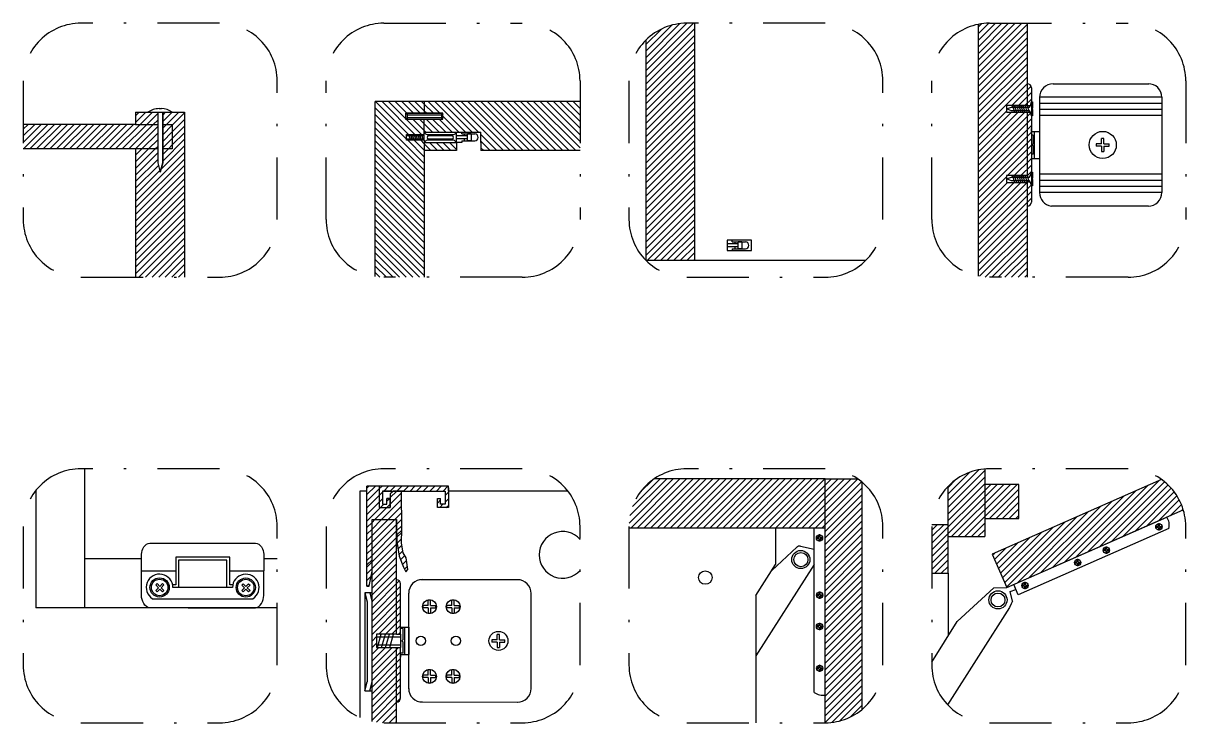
# Model space of a CAD drawing. Header units: millimetres. Extents: x 1214 to 2562, y 2411 to 2815.
# Drawn here: x 1735.87 to 1783.41, y 2785.91 to 2814.51 of the extents above; entities that cross this region are included whole.
import ezdxf

# ---------------------------------------------------------------- set-up
doc = ezdxf.new("R2010")
doc.units = ezdxf.units.MM
doc.linetypes.add('HIDDEN', pattern=[0.375, 0.25, -0.125])
doc.linetypes.add('TRATTOPUNTO', pattern=[25.4, 12.7, -6.35, 0, -6.35])
for name, color, linetype in [('A-FURN', 1, 'Continuous'), ('A-SECT-FURN', 2, 'Continuous'), ('ARREDI', 1, 'Continuous'), ('ARREDI SEZIONATI', 2, 'Continuous'), ('QUOTE', 3, 'Continuous'), ('TRATTEGGIO', 5, 'HIDDEN'), ('VITI E CERNIERE', 8, 'Continuous')]:
    doc.layers.add(name, color=color, linetype=linetype)
pattern_1 = [(45, (1091.49274, 1276.31324), (-0.134703842, 0.134703842), [])]

msp = doc.modelspace()

# ---------------------------------------------------------------- hatches: boundary and pattern name
at = {"layer": 'A-FURN'}
h = msp.add_hatch(dxfattribs=at)
h.set_pattern_fill('ANSI31', color=4, scale=0.06)
h.set_pattern_definition([(45, (1081.108, 1278.09654), (-0.134703842, 0.134703842), [])])
h.paths.add_polyline_path([(1774.934, 2814.469, -0.048404), (1775.387, 2814.513), (1776.934, 2814.513), (1776.934, 2811.145), (1776.077, 2811.145), (1776.077, 2810.87), (1776.919, 2810.87), (1776.934, 2810.822), (1776.934, 2809.334), (1776.934, 2808.281), (1776.077, 2808.281), (1776.077, 2808.006), (1776.919, 2808.006), (1776.934, 2807.957), (1776.934, 2804.128), (1775.387, 2804.128, -0.048404), (1774.934, 2804.172)])
h.paths.add_polyline_path([(1776.934, 2810.822), (1776.934, 2810.87), (1777.07, 2810.87), (1777.1, 2810.723), (1777.1, 2808.429), (1777.07, 2808.281), (1777.028, 2808.224), (1776.942, 2808.224), (1776.925, 2808.281), (1776.934, 2808.281), (1776.934, 2809.334)])
h.paths.add_polyline_path([(1776.934, 2807.957), (1776.934, 2808.006), (1776.919, 2808.006), (1776.903, 2808.063), (1777.028, 2808.063), (1777.07, 2808.006), (1777.1, 2807.859), (1777.1, 2807.203, -0.414214), (1776.934, 2807.036)])
h.paths.add_polyline_path([(1776.934, 2812.036, -0.414214), (1777.1, 2811.87), (1777.1, 2811.293), (1777.07, 2811.145), (1776.934, 2811.145)])
h = msp.add_hatch(dxfattribs=at)
h.set_pattern_fill('ANSI31', color=4, scale=0.06)
h.set_pattern_definition([(45, (645.42642, 195.75898), (-0.134703842, 0.134703842), [])])
h.paths.add_polyline_path([(1768.663, 2795.879), (1761.669, 2795.879, 0.247436), (1760.643, 2793.932), (1760.643, 2793.879), (1768.663, 2793.879)])
h.paths.add_polyline_path([(1770.163, 2795.758, 0.021452), (1770.001, 2795.879), (1768.663, 2795.879), (1768.663, 2793.879), (1768.663, 2785.907, 0.173762), (1770.163, 2786.442)])
h.paths.add_polyline_path([(1783.313, 2794.608, 0.166864), (1782.421, 2795.854), (1775.497, 2792.806), (1776.101, 2791.434)])
h.paths.add_polyline_path([(1775.194, 2796.284, 0.181476), (1773.694, 2795.576), (1773.694, 2793.519), (1775.194, 2793.519)])
h.paths.add_polyline_path([(1776.591, 2795.656), (1775.194, 2795.656), (1775.194, 2794.259), (1776.591, 2794.259)])
h.paths.add_polyline_path([(1773.694, 2794.019), (1773.029, 2794.019, 0.00924), (1773.027, 2793.932), (1773.027, 2792.019), (1773.694, 2792.019)])
at = {"layer": 'A-SECT-FURN'}
h = msp.add_hatch(dxfattribs=at)
h.set_pattern_fill('ANSI31', color=4, scale=0.06)
h.set_pattern_definition([(45, (-12.38474, 0.0083), (-0.134703842, 0.134703842), [])])
h.paths.add_polyline_path([(1763.334, 2814.513), (1763.003, 2814.513, 0.198912), (1761.334, 2813.822), (1761.334, 2804.82), (1763.334, 2804.82)])
h = msp.add_hatch(dxfattribs=at)
h.set_pattern_fill('ANSI31', color=4)
h.set_pattern_definition([(45, (1091.4927, 1276.3132), (-2.245064, 2.245064), [])])
h.paths.add_polyline_path([(1751.346, 2795.384), (1751.014, 2795.384), (1750.882, 2795.265), (1750.882, 2794.709), (1750.432, 2794.709), (1750.432, 2795.521), (1750.432, 2795.584), (1749.927, 2795.584), (1749.924, 2791.489), (1750.014, 2791.489), (1750.137, 2792.101), (1750.137, 2794.216), (1751.137, 2794.216), (1751.137, 2793.912), (1751.144, 2793.315), (1751.239, 2792.717), (1751.417, 2792.275), (1751.524, 2792.083), (1751.602, 2792.179), (1751.527, 2792.658), (1751.41, 2792.862), (1751.346, 2793.253), (1751.35, 2793.841)])
h = msp.add_hatch(dxfattribs=at)
h.set_pattern_fill('ANSI31', color=4, scale=0.06)
h.set_pattern_definition(pattern_1)
h.paths.add_polyline_path([(1753.257, 2795.52), (1753.257, 2795.584), (1750.432, 2795.584), (1750.432, 2794.709), (1750.882, 2794.709), (1750.882, 2795.083), (1750.747, 2795.083), (1750.747, 2794.844), (1750.567, 2794.844), (1750.567, 2795.384), (1750.882, 2795.384), (1753.122, 2795.384), (1753.122, 2794.844), (1752.942, 2794.844), (1752.942, 2795.083), (1752.807, 2795.083), (1752.807, 2794.709), (1753.257, 2794.709)])
h = msp.add_hatch(dxfattribs=at)
h.set_pattern_fill('ANSI31', color=4, scale=0.06)
h.set_pattern_definition(pattern_1)
h.paths.add_polyline_path([(1751.137, 2794.216), (1750.137, 2794.216), (1750.137, 2785.957, 0.051313), (1750.618, 2785.907), (1751.137, 2785.907), (1751.137, 2788.988), (1750.316, 2788.988), (1750.316, 2789.524), (1751.137, 2789.524)])
h.paths.add_polyline_path([(1751.304, 2788.756), (1751.304, 2788.756), (1751.304, 2788.988), (1751.137, 2788.988), (1751.137, 2786.756, 0.414214), (1751.304, 2786.923)])
h.paths.add_polyline_path([(1751.304, 2791.589, 0.414214), (1751.137, 2791.756), (1751.137, 2789.524), (1751.304, 2789.524)])
at = {"layer": 'QUOTE'}
h = msp.add_hatch(dxfattribs=at)
h.set_pattern_fill('ANSI31', color=4, scale=0.06)
h.set_pattern_definition(pattern_1)
h.paths.add_polyline_path([(1751.346, 2795.384), (1751.014, 2795.384), (1750.882, 2795.265), (1750.882, 2794.709), (1750.432, 2794.709), (1750.432, 2795.521), (1750.432, 2795.584), (1749.927, 2795.584), (1749.924, 2791.489), (1750.014, 2791.489), (1750.137, 2792.101), (1750.137, 2794.216), (1751.137, 2794.216), (1751.137, 2793.912), (1751.144, 2793.315), (1751.239, 2792.717), (1751.417, 2792.275), (1751.524, 2792.083), (1751.602, 2792.179), (1751.527, 2792.658), (1751.41, 2792.862), (1751.346, 2793.253), (1751.35, 2793.841)])

# ---------------------------------------------------------------- linework, layer by layer
at = {"layer": 'A-FURN'}
for p, q in [((1765.653, 2805.641), (1764.654, 2805.641)), ((1764.654, 2805.641), (1764.654, 2805.219)), ((1765.653, 2805.219), (1765.653, 2805.641)), ((1763.334, 2804.82), (1770.336, 2804.82)), ((1764.654, 2805.219), (1765.653, 2805.219)), ((1749.927, 2795.384), (1749.637, 2795.384)), ((1749.637, 2795.384), (1749.637, 2787.684)), ((1749.637, 2787.684), (1749.637, 2786.121))]:
    msp.add_line(p, q, dxfattribs=at)
at = {"layer": 'A-SECT-FURN'}
for p, q in [((1763.334, 2804.82), (1763.334, 2814.513)), ((1774.934, 2804.172), (1774.934, 2814.469)), ((1776.934, 2811.145), (1776.934, 2814.513)), ((1761.334, 2813.822), (1761.334, 2804.82)), ((1777.1, 2811.87), (1777.1, 2807.203)), ((1750.271, 2804.154), (1750.271, 2811.312)), ((1758.643, 2811.312), (1750.271, 2811.312)), ((1776.934, 2811.145), (1776.077, 2811.145)), ((1776.077, 2811.145), (1776.077, 2810.87)), ((1740.469, 2810.874), (1741.969, 2810.874)), ((1740.469, 2810.874), (1740.469, 2810.374)), ((1741.371, 2810.874), (1741.371, 2808.8)), ((1741.576, 2808.8), (1741.576, 2810.874)), ((1741.969, 2810.874), (1742.469, 2810.874)), ((1742.469, 2810.874), (1742.469, 2804.128)), ((1752.271, 2809.966), (1752.271, 2810.592)), ((1776.077, 2810.87), (1776.934, 2810.87)), ((1776.934, 2809.334), (1776.934, 2810.87)), ((1740.469, 2810.374), (1735.873, 2810.374)), ((1740.469, 2810.374), (1741.371, 2810.374)), ((1741.576, 2810.374), (1741.969, 2810.374)), ((1741.969, 2810.374), (1741.969, 2809.374)), ((1752.271, 2810.057), (1753.806, 2810.057)), ((1753.806, 2810.057), (1754.59, 2810.057)), ((1754.59, 2809.636), (1754.59, 2810.057)), ((1751.551, 2809.726), (1751.551, 2809.966)), ((1751.551, 2809.966), (1752.271, 2809.966)), ((1752.271, 2809.726), (1751.551, 2809.726)), ((1752.271, 2809.636), (1753.591, 2809.636)), ((1753.591, 2809.636), (1753.591, 2809.312)), ((1754.59, 2809.636), (1754.59, 2809.312)), ((1740.469, 2809.374), (1735.873, 2809.374)), ((1740.469, 2809.374), (1740.469, 2804.128)), ((1741.371, 2809.374), (1740.469, 2809.374)), ((1741.969, 2809.374), (1741.576, 2809.374)), ((1753.591, 2809.312), (1752.271, 2809.312)), ((1758.643, 2809.312), (1754.59, 2809.312)), ((1776.934, 2808.281), (1776.934, 2809.334)), ((1741.371, 2808.8), (1741.474, 2808.428)), ((1741.474, 2808.428), (1741.576, 2808.8)), ((1776.934, 2808.281), (1776.077, 2808.281)), ((1776.077, 2808.281), (1776.077, 2808.006)), ((1776.077, 2808.006), (1776.934, 2808.006)), ((1776.934, 2804.128), (1776.934, 2808.006)), ((1761.334, 2804.82), (1763.334, 2804.82)), ((1775.194, 2796.284), (1775.194, 2793.519)), ((1768.663, 2795.879), (1761.669, 2795.879)), ((1768.663, 2785.907), (1768.663, 2795.879)), ((1768.663, 2795.879), (1770.001, 2795.879)), ((1782.421, 2795.854), (1775.497, 2792.806)), ((1749.924, 2791.489), (1749.927, 2795.584)), ((1753.257, 2795.584), (1749.927, 2795.584)), ((1750.432, 2795.584), (1750.432, 2794.709)), ((1750.432, 2795.584), (1750.432, 2794.709)), ((1750.432, 2795.521), (1750.432, 2794.709)), ((1750.567, 2795.384), (1753.122, 2795.384)), ((1750.882, 2795.384), (1750.567, 2795.384)), ((1750.567, 2795.384), (1750.567, 2794.844)), ((1751.014, 2795.384), (1750.882, 2795.265)), ((1751.418, 2795.384), (1751.014, 2795.384)), ((1751.35, 2793.841), (1751.346, 2795.384)), ((1752.807, 2795.384), (1753.122, 2795.384)), ((1753.122, 2795.384), (1753.122, 2794.844)), ((1753.257, 2795.384), (1753.257, 2795.584)), ((1753.257, 2795.52), (1753.257, 2794.708)), ((1770.163, 2795.758), (1770.163, 2786.442)), ((1773.694, 2792.019), (1773.694, 2795.576)), ((1776.591, 2795.656), (1775.194, 2795.656)), ((1776.591, 2794.259), (1776.591, 2795.656)), ((1750.567, 2794.844), (1750.747, 2794.844)), ((1750.747, 2794.844), (1750.747, 2795.083)), ((1750.882, 2795.083), (1750.747, 2795.083)), ((1750.882, 2795.265), (1750.882, 2794.709)), ((1750.882, 2794.709), (1750.882, 2795.083)), ((1750.882, 2794.709), (1750.882, 2795.083)), ((1752.807, 2794.709), (1752.807, 2795.083)), ((1752.807, 2795.083), (1752.942, 2795.083)), ((1752.942, 2794.844), (1752.942, 2795.083)), ((1753.122, 2794.844), (1752.942, 2794.844)), ((1750.432, 2794.709), (1750.882, 2794.709)), ((1750.432, 2794.709), (1750.882, 2794.709)), ((1750.432, 2794.709), (1750.882, 2794.709)), ((1753.257, 2794.709), (1752.807, 2794.709)), ((1776.101, 2791.434), (1783.313, 2794.608)), ((1750.137, 2792.101), (1750.137, 2794.216)), ((1750.137, 2794.216), (1751.137, 2794.216)), ((1750.137, 2785.957), (1750.137, 2794.216)), ((1750.137, 2794.216), (1751.137, 2794.216)), ((1751.137, 2794.216), (1751.137, 2793.912)), ((1751.137, 2789.524), (1751.137, 2794.216)), ((1751.137, 2793.912), (1751.144, 2793.315)), ((1760.643, 2793.879), (1768.663, 2793.879)), ((1773.029, 2794.019), (1773.694, 2794.019)), ((1775.194, 2794.259), (1776.591, 2794.259)), ((1751.346, 2793.253), (1751.35, 2793.841)), ((1773.694, 2793.519), (1775.194, 2793.519)), ((1751.144, 2793.315), (1751.239, 2792.717)), ((1751.41, 2792.862), (1751.346, 2793.253)), ((1751.239, 2792.717), (1751.417, 2792.275)), ((1751.527, 2792.658), (1751.41, 2792.862)), ((1751.602, 2792.179), (1751.527, 2792.658)), ((1775.497, 2792.806), (1776.101, 2791.434)), ((1750.014, 2791.489), (1750.137, 2792.101)), ((1751.417, 2792.275), (1751.524, 2792.083)), ((1751.524, 2792.083), (1751.602, 2792.179)), ((1773.027, 2792.019), (1773.694, 2792.019)), ((1749.924, 2791.489), (1750.014, 2791.489)), ((1751.137, 2791.756), (1751.137, 2791.756)), ((1751.304, 2789.524), (1751.304, 2791.589)), ((1751.137, 2789.524), (1750.316, 2789.524)), ((1750.316, 2789.524), (1750.316, 2788.988)), ((1751.137, 2789.524), (1751.304, 2789.524)), ((1750.316, 2788.988), (1751.137, 2788.988)), ((1751.137, 2785.907), (1751.137, 2788.988)), ((1751.137, 2788.988), (1751.304, 2788.988)), ((1751.304, 2788.756), (1751.304, 2788.988)), ((1751.304, 2786.923), (1751.304, 2788.756)), ((1751.304, 2788.7), (1751.304, 2788.589)), ((1751.137, 2786.756), (1751.137, 2786.756))]:
    msp.add_line(p, q, dxfattribs=at)
for points in [[(1752.271, 2811.312), (1752.271, 2810.832)], [(1752.271, 2809.726), (1752.271, 2804.128)]]:
    msp.add_lwpolyline(points, dxfattribs=at)
msp.add_lwpolyline([(1753.031, 2810.832), (1751.511, 2810.832), (1751.511, 2810.592), (1753.031, 2810.592)], close=True, dxfattribs=at)
for centre, start, end in [((1776.934, 2811.87), 0, 90), ((1751.137, 2791.589), 0, 90), ((1751.137, 2786.923), 270, 0)]:
    msp.add_arc(centre, 0.167, start, end, dxfattribs=at)
at = {"layer": 'ARREDI'}
for p, q in [((1736.39, 2795.406), (1736.39, 2790.608)), ((1776.101, 2791.434), (1782.634, 2794.31)), ((1740.709, 2792.608), (1738.39, 2792.608)), ((1746.258, 2792.608), (1745.709, 2792.608)), ((1746.258, 2790.608), (1736.39, 2790.608)), ((1773.694, 2786.623), (1773.694, 2786.68))]:
    msp.add_line(p, q, dxfattribs=at)
for points in [[(1738.39, 2791.088), (1738.39, 2796.292)], [(1738.39, 2790.608), (1738.39, 2791.088)]]:
    msp.add_lwpolyline(points, dxfattribs=at)
at = {"layer": 'ARREDI SEZIONATI'}
msp.add_arc((1776.934, 2807.203), 0.167, 270, 0, dxfattribs=at)
at = {"layer": 'TRATTEGGIO', "linetype": 'TRATTOPUNTO', "ltscale": 0.2}
for points in [[(1738.233, 2804.128), (1743.898, 2804.128, 0.414214), (1746.258, 2806.488), (1746.258, 2812.153, 0.414214), (1743.898, 2814.513), (1738.233, 2814.513, 0.414214), (1735.873, 2812.153), (1735.873, 2806.488, 0.414214)], [(1750.618, 2814.513), (1756.282, 2814.513, -0.414214), (1758.643, 2812.153), (1758.643, 2806.488, -0.414214), (1756.282, 2804.128), (1750.618, 2804.128, -0.414214), (1748.258, 2806.488), (1748.258, 2812.153, -0.414214)], [(1768.667, 2814.513), (1763.003, 2814.513, 0.414214), (1760.643, 2812.153), (1760.643, 2806.488, 0.414214), (1763.003, 2804.128), (1768.667, 2804.128, 0.414214), (1771.027, 2806.488), (1771.027, 2812.153, 0.414214)], [(1781.052, 2804.128), (1775.387, 2804.128, -0.414214), (1773.027, 2806.488), (1773.027, 2812.153, -0.414214), (1775.387, 2814.513), (1781.052, 2814.513, -0.414214), (1783.412, 2812.153), (1783.412, 2806.488, -0.414214)], [(1738.233, 2785.907), (1743.898, 2785.907, 0.414214), (1746.258, 2788.267), (1746.258, 2793.932, 0.414214), (1743.898, 2796.292), (1738.233, 2796.292, 0.414214), (1735.873, 2793.932), (1735.873, 2788.267, 0.414214)], [(1750.618, 2785.907), (1756.282, 2785.907, 0.414214), (1758.643, 2788.267), (1758.643, 2793.932, 0.414214), (1756.282, 2796.292), (1750.618, 2796.292, 0.414214), (1748.258, 2793.932), (1748.258, 2788.267, 0.414214)], [(1763.003, 2785.907), (1768.667, 2785.907, 0.414214), (1771.027, 2788.267), (1771.027, 2793.932, 0.414214), (1768.667, 2796.292), (1763.003, 2796.292, 0.414214), (1760.643, 2793.932), (1760.643, 2788.267, 0.414214)], [(1775.387, 2785.907), (1781.052, 2785.907, 0.414214), (1783.412, 2788.267), (1783.412, 2793.932, 0.414214), (1781.052, 2796.292), (1775.387, 2796.292, 0.414214), (1773.027, 2793.932), (1773.027, 2788.267, 0.414214)]]:
    msp.add_lwpolyline(points, format="xyb", close=True, dxfattribs=at)
at = {"layer": 'VITI E CERNIERE'}
for p, q in [((1776.934, 2812.036), (1776.934, 2812.036)), ((1777.99, 2812.032), (1781.898, 2812.036)), ((1777.99, 2812.032), (1781.134, 2812.036)), ((1777.432, 2811.49), (1777.435, 2807.582)), ((1777.432, 2811.486), (1777.435, 2807.582)), ((1782.432, 2811.486), (1777.432, 2811.486)), ((1782.432, 2811.494), (1782.43, 2807.586)), ((1776.815, 2811.088), (1776.286, 2811.088)), ((1776.327, 2811.145), (1776.406, 2810.87)), ((1776.412, 2811.145), (1776.492, 2810.87)), ((1776.498, 2811.145), (1776.577, 2810.87)), ((1776.583, 2811.145), (1776.663, 2810.87)), ((1776.669, 2811.145), (1776.748, 2810.87)), ((1776.754, 2811.145), (1776.834, 2810.87)), ((1776.84, 2811.145), (1776.919, 2810.87)), ((1776.925, 2811.145), (1777.005, 2810.87)), ((1776.934, 2811.145), (1777.07, 2811.145)), ((1777.142, 2811.036), (1777.113, 2811.008)), ((1777.113, 2811.008), (1777.142, 2810.979)), ((1782.432, 2811.236), (1777.432, 2811.236)), ((1782.432, 2810.986), (1777.432, 2810.986)), ((1782.432, 2810.986), (1777.432, 2810.986)), ((1741.371, 2810.874), (1741.371, 2808.8)), ((1741.576, 2810.874), (1741.576, 2808.8)), ((1751.571, 2810.832), (1751.511, 2810.772)), ((1751.571, 2810.592), (1751.511, 2810.652)), ((1751.571, 2810.832), (1751.571, 2810.592)), ((1751.571, 2810.832), (1752.971, 2810.832)), ((1751.571, 2810.772), (1752.971, 2810.772)), ((1751.571, 2810.652), (1752.971, 2810.652)), ((1751.571, 2810.592), (1752.971, 2810.592)), ((1752.971, 2810.832), (1753.031, 2810.772)), ((1752.971, 2810.832), (1752.971, 2810.592)), ((1752.971, 2810.592), (1753.031, 2810.652)), ((1776.817, 2810.927), (1776.286, 2810.927)), ((1776.934, 2810.87), (1777.07, 2810.87)), ((1782.432, 2810.736), (1777.432, 2810.736)), ((1753.591, 2809.636), (1753.591, 2810.056)), ((1753.806, 2809.986), (1753.806, 2810.057)), ((1777.1, 2810.092), (1777.1, 2810.203)), ((1777.1, 2810.092), (1777.434, 2810.092)), ((1777.211, 2810.092), (1777.211, 2808.981)), ((1751.551, 2809.775), (1751.551, 2809.916)), ((1751.633, 2809.966), (1751.703, 2809.726)), ((1751.708, 2809.966), (1751.778, 2809.726)), ((1751.783, 2809.966), (1751.852, 2809.726)), ((1751.857, 2809.966), (1751.927, 2809.726)), ((1751.932, 2809.966), (1752.002, 2809.726)), ((1752.006, 2809.966), (1752.076, 2809.726)), ((1752.081, 2809.966), (1752.151, 2809.726)), ((1752.156, 2809.966), (1752.225, 2809.726)), ((1752.271, 2809.726), (1752.271, 2809.966)), ((1752.391, 2809.966), (1753.471, 2809.966)), ((1752.391, 2809.966), (1752.391, 2809.966)), ((1752.391, 2809.846), (1752.391, 2809.846)), ((1753.471, 2809.726), (1752.391, 2809.726)), ((1753.411, 2809.936), (1752.451, 2809.936)), ((1753.411, 2809.906), (1752.451, 2809.906)), ((1752.451, 2809.786), (1753.411, 2809.786)), ((1753.411, 2809.756), (1752.451, 2809.756)), ((1753.471, 2809.966), (1753.471, 2809.966)), ((1753.471, 2809.846), (1753.471, 2809.846)), ((1754.041, 2809.906), (1753.591, 2809.906)), ((1754.041, 2809.786), (1753.591, 2809.786)), ((1753.806, 2809.636), (1753.591, 2809.636)), ((1753.806, 2809.986), (1754.339, 2809.986)), ((1753.806, 2809.706), (1754.339, 2809.706)), ((1753.806, 2809.706), (1753.806, 2809.636)), ((1753.923, 2809.906), (1753.923, 2809.986)), ((1753.923, 2809.706), (1753.923, 2809.786)), ((1754.191, 2809.986), (1754.041, 2809.986)), ((1754.041, 2809.706), (1754.041, 2809.986)), ((1754.191, 2809.706), (1754.041, 2809.706)), ((1754.191, 2809.986), (1754.191, 2809.706)), ((1777.179, 2809.932), (1777.1, 2809.932)), ((1777.179, 2809.586), (1777.136, 2809.543)), ((1777.179, 2809.153), (1777.1, 2809.153)), ((1777.136, 2809.543), (1777.179, 2809.5)), ((1741.371, 2808.8), (1741.474, 2808.428)), ((1741.576, 2808.8), (1741.474, 2808.428)), ((1777.1, 2808.981), (1777.434, 2808.981)), ((1777.1, 2808.981), (1777.1, 2808.87)), ((1776.815, 2808.224), (1776.286, 2808.224)), ((1776.327, 2808.281), (1776.406, 2808.006)), ((1776.412, 2808.281), (1776.492, 2808.006)), ((1776.498, 2808.281), (1776.577, 2808.006)), ((1776.583, 2808.281), (1776.663, 2808.006)), ((1776.669, 2808.281), (1776.748, 2808.006)), ((1776.754, 2808.281), (1776.834, 2808.006)), ((1776.84, 2808.281), (1776.919, 2808.006)), ((1776.925, 2808.281), (1777.005, 2808.006)), ((1777.142, 2808.172), (1777.113, 2808.144)), ((1777.113, 2808.144), (1777.142, 2808.115)), ((1782.432, 2808.336), (1777.432, 2808.336)), ((1776.817, 2808.063), (1776.286, 2808.063)), ((1782.432, 2808.086), (1777.432, 2808.086)), ((1782.432, 2807.836), (1777.432, 2807.836)), ((1782.432, 2807.836), (1777.432, 2807.836)), ((1782.432, 2807.586), (1777.432, 2807.586)), ((1776.934, 2807.036), (1776.934, 2807.036)), ((1781.888, 2807.036), (1777.916, 2807.036)), ((1764.869, 2805.641), (1764.654, 2805.641)), ((1765.104, 2805.489), (1764.654, 2805.489)), ((1765.104, 2805.369), (1764.654, 2805.369)), ((1764.869, 2805.569), (1764.869, 2805.641)), ((1764.869, 2805.569), (1765.402, 2805.569)), ((1764.869, 2805.289), (1765.402, 2805.289)), ((1764.869, 2805.289), (1764.869, 2805.219)), ((1764.986, 2805.489), (1764.986, 2805.569)), ((1764.986, 2805.289), (1764.986, 2805.369)), ((1765.254, 2805.569), (1765.104, 2805.569)), ((1765.104, 2805.289), (1765.104, 2805.569)), ((1765.254, 2805.289), (1765.104, 2805.289)), ((1765.254, 2805.569), (1765.254, 2805.289)), ((1758.143, 2795.384), (1753.257, 2795.384)), ((1766.629, 2793.88), (1766.629, 2792.38)), ((1768.212, 2787.149), (1768.212, 2793.88)), ((1782.721, 2793.856), (1776.56, 2791.144)), ((1741.046, 2793.253), (1745.373, 2793.253)), ((1766.48, 2792.14), (1767.502, 2793.081)), ((1767.663, 2793.132), (1768.212, 2793.01)), ((1740.709, 2792.123), (1740.709, 2792.797)), ((1745.709, 2792.797), (1745.709, 2792.123)), ((1740.709, 2791.111), (1740.709, 2792.123)), ((1740.709, 2792.123), (1742.106, 2792.123)), ((1744.317, 2792.123), (1745.709, 2792.123)), ((1745.709, 2791.111), (1745.709, 2792.123)), ((1765.835, 2791.107), (1766.629, 2792.38)), ((1768.212, 2792.374), (1765.835, 2788.648)), ((1773.694, 2792.019), (1773.694, 2789.458)), ((1741.29, 2791.541), (1741.345, 2791.596)), ((1741.401, 2791.429), (1741.29, 2791.541)), ((1741.345, 2791.596), (1741.457, 2791.485)), ((1741.457, 2791.485), (1741.568, 2791.596)), ((1741.624, 2791.541), (1741.512, 2791.429)), ((1741.568, 2791.596), (1741.624, 2791.541)), ((1744.813, 2791.538), (1744.868, 2791.593)), ((1744.924, 2791.426), (1744.813, 2791.538)), ((1744.868, 2791.593), (1744.98, 2791.482)), ((1744.98, 2791.482), (1745.091, 2791.593)), ((1745.146, 2791.538), (1745.035, 2791.426)), ((1745.091, 2791.593), (1745.146, 2791.538)), ((1756.094, 2791.756), (1752.12, 2791.756)), ((1776.56, 2791.144), (1776.381, 2791.557)), ((1741.29, 2791.318), (1741.401, 2791.429)), ((1741.345, 2791.263), (1741.29, 2791.318)), ((1741.457, 2791.374), (1741.345, 2791.263)), ((1741.568, 2791.263), (1741.457, 2791.374)), ((1741.512, 2791.429), (1741.624, 2791.318)), ((1741.624, 2791.318), (1741.568, 2791.263)), ((1744.429, 2791.437), (1741.993, 2791.44)), ((1744.813, 2791.315), (1744.924, 2791.426)), ((1744.868, 2791.26), (1744.813, 2791.315)), ((1744.98, 2791.371), (1744.868, 2791.26)), ((1745.091, 2791.26), (1744.98, 2791.371)), ((1745.035, 2791.426), (1745.146, 2791.315)), ((1745.146, 2791.315), (1745.091, 2791.26)), ((1750.14, 2791.216), (1749.842, 2791.216)), ((1749.842, 2791.216), (1749.94, 2790.849)), ((1749.842, 2791.216), (1749.842, 2787.216)), ((1750.042, 2791.216), (1750.137, 2790.858)), ((1751.636, 2787.303), (1751.639, 2791.209)), ((1751.636, 2787.299), (1751.639, 2791.209)), ((1756.64, 2787.295), (1756.637, 2791.205)), ((1765.835, 2791.107), (1765.835, 2785.907)), ((1774.063, 2790.049), (1775.564, 2791.43)), ((1775.564, 2791.43), (1776.101, 2791.434)), ((1776.238, 2791.28), (1776.467, 2791.359)), ((1776.325, 2790.878), (1776.238, 2791.28)), ((1742.619, 2790.608), (1741.046, 2790.608)), ((1741.16, 2790.979), (1745.262, 2790.979)), ((1742.619, 2790.608), (1743.799, 2790.608)), ((1743.799, 2790.608), (1745.373, 2790.608)), ((1749.94, 2790.849), (1749.94, 2787.583)), ((1776.211, 2790.624), (1773.673, 2786.646)), ((1776.279, 2790.767), (1776.211, 2790.624)), ((1776.325, 2790.878), (1776.279, 2790.767)), ((1751.304, 2789.811), (1751.637, 2789.811)), ((1751.405, 2789.756), (1751.304, 2789.756)), ((1751.471, 2788.7), (1751.471, 2789.811)), ((1751.637, 2789.811), (1751.637, 2788.7)), ((1773.027, 2788.39), (1774.063, 2790.049)), ((1750.36, 2788.988), (1750.516, 2789.524)), ((1750.527, 2788.988), (1750.683, 2789.524)), ((1750.693, 2788.988), (1750.849, 2789.524)), ((1750.86, 2788.988), (1751.016, 2789.524)), ((1751.304, 2789.524), (1751.304, 2788.988)), ((1751.349, 2789.256), (1751.405, 2789.311)), ((1751.405, 2789.2), (1751.349, 2789.256)), ((1751.405, 2788.756), (1751.304, 2788.756)), ((1751.304, 2788.7), (1751.637, 2788.7)), ((1749.842, 2787.216), (1749.94, 2787.583)), ((1749.842, 2787.216), (1750.14, 2787.216)), ((1750.042, 2787.216), (1750.137, 2787.575)), ((1752.194, 2786.756), (1756.104, 2786.752))]:
    msp.add_line(p, q, dxfattribs=at)
at = {"layer": 'VITI E CERNIERE', "linetype": 'Continuous'}
for p, q in [((1741.427, 2811.024), (1741.52, 2811.024)), ((1741.371, 2810.874), (1741.576, 2810.874)), ((1779.966, 2809.586), (1779.75, 2809.586)), ((1779.966, 2809.586), (1779.966, 2809.802)), ((1780.061, 2809.586), (1780.061, 2809.802)), ((1780.061, 2809.586), (1780.277, 2809.586)), ((1779.966, 2809.49), (1779.75, 2809.49)), ((1779.966, 2809.49), (1779.966, 2809.274)), ((1780.061, 2809.49), (1780.277, 2809.49)), ((1780.061, 2809.49), (1780.061, 2809.274)), ((1782.292, 2793.939), (1782.194, 2793.939)), ((1782.292, 2793.895), (1782.194, 2793.895)), ((1782.292, 2793.939), (1782.292, 2794.037)), ((1782.292, 2793.895), (1782.292, 2793.797)), ((1782.335, 2793.939), (1782.335, 2794.037)), ((1782.335, 2793.939), (1782.433, 2793.939)), ((1782.335, 2793.895), (1782.433, 2793.895)), ((1782.335, 2793.895), (1782.335, 2793.797)), ((1768.413, 2793.488), (1768.315, 2793.488)), ((1768.413, 2793.445), (1768.315, 2793.445)), ((1768.413, 2793.488), (1768.413, 2793.586)), ((1768.413, 2793.445), (1768.413, 2793.347)), ((1768.456, 2793.488), (1768.456, 2793.586)), ((1768.456, 2793.488), (1768.554, 2793.488)), ((1768.456, 2793.445), (1768.554, 2793.445)), ((1768.456, 2793.445), (1768.456, 2793.347)), ((1780.141, 2792.988), (1780.043, 2792.988)), ((1780.141, 2792.945), (1780.043, 2792.945)), ((1780.141, 2792.988), (1780.141, 2793.086)), ((1780.141, 2792.945), (1780.141, 2792.847)), ((1780.185, 2792.988), (1780.185, 2793.086)), ((1780.185, 2792.988), (1780.283, 2792.988)), ((1780.185, 2792.945), (1780.283, 2792.945)), ((1780.185, 2792.945), (1780.185, 2792.847)), ((1778.971, 2792.479), (1778.873, 2792.479)), ((1778.971, 2792.479), (1778.971, 2792.577)), ((1779.014, 2792.479), (1779.014, 2792.577)), ((1779.014, 2792.479), (1779.112, 2792.479)), ((1778.971, 2792.436), (1778.873, 2792.436)), ((1778.971, 2792.436), (1778.971, 2792.338)), ((1779.014, 2792.436), (1779.112, 2792.436)), ((1779.014, 2792.436), (1779.014, 2792.338)), ((1776.819, 2791.539), (1776.721, 2791.539)), ((1776.819, 2791.496), (1776.721, 2791.496)), ((1776.819, 2791.539), (1776.819, 2791.637)), ((1776.819, 2791.496), (1776.819, 2791.398)), ((1776.862, 2791.539), (1776.862, 2791.637)), ((1776.862, 2791.539), (1776.96, 2791.539)), ((1776.862, 2791.496), (1776.96, 2791.496)), ((1776.862, 2791.496), (1776.862, 2791.398)), ((1768.417, 2791.145), (1768.319, 2791.145)), ((1768.417, 2791.102), (1768.319, 2791.102)), ((1768.417, 2791.145), (1768.417, 2791.243)), ((1768.417, 2791.102), (1768.417, 2791.004)), ((1768.46, 2791.145), (1768.46, 2791.243)), ((1768.46, 2791.145), (1768.558, 2791.145)), ((1768.46, 2791.102), (1768.558, 2791.102)), ((1768.46, 2791.102), (1768.46, 2791.004)), ((1752.435, 2790.703), (1752.219, 2790.703)), ((1752.435, 2790.608), (1752.219, 2790.608)), ((1752.435, 2790.703), (1752.435, 2790.919)), ((1752.435, 2790.608), (1752.435, 2790.392)), ((1752.53, 2790.703), (1752.53, 2790.919)), ((1752.53, 2790.703), (1752.747, 2790.703)), ((1752.53, 2790.608), (1752.747, 2790.608)), ((1752.53, 2790.608), (1752.53, 2790.392)), ((1753.403, 2790.703), (1753.187, 2790.703)), ((1753.403, 2790.608), (1753.187, 2790.608)), ((1753.403, 2790.703), (1753.403, 2790.919)), ((1753.403, 2790.608), (1753.403, 2790.392)), ((1753.498, 2790.703), (1753.498, 2790.919)), ((1753.498, 2790.703), (1753.714, 2790.703)), ((1753.498, 2790.608), (1753.714, 2790.608)), ((1753.498, 2790.608), (1753.498, 2790.392)), ((1768.415, 2789.865), (1768.317, 2789.865)), ((1768.415, 2789.822), (1768.317, 2789.822)), ((1768.415, 2789.865), (1768.415, 2789.963)), ((1768.415, 2789.822), (1768.415, 2789.723)), ((1768.458, 2789.865), (1768.458, 2789.963)), ((1768.458, 2789.865), (1768.556, 2789.865)), ((1768.458, 2789.822), (1768.556, 2789.822)), ((1768.458, 2789.822), (1768.458, 2789.723)), ((1755.256, 2789.298), (1755.04, 2789.298)), ((1755.256, 2789.203), (1755.04, 2789.203)), ((1755.256, 2789.298), (1755.256, 2789.514)), ((1755.256, 2789.203), (1755.256, 2788.987)), ((1755.351, 2789.298), (1755.351, 2789.514)), ((1755.351, 2789.298), (1755.567, 2789.298)), ((1755.351, 2789.203), (1755.567, 2789.203)), ((1755.351, 2789.203), (1755.351, 2788.987)), ((1768.42, 2788.156), (1768.42, 2788.254)), ((1768.463, 2788.156), (1768.463, 2788.254)), ((1752.435, 2787.849), (1752.219, 2787.849)), ((1752.435, 2787.754), (1752.219, 2787.754)), ((1752.435, 2787.849), (1752.435, 2788.065)), ((1752.435, 2787.754), (1752.435, 2787.538)), ((1752.53, 2787.849), (1752.53, 2788.065)), ((1752.53, 2787.849), (1752.747, 2787.849)), ((1752.53, 2787.754), (1752.747, 2787.754)), ((1752.53, 2787.754), (1752.53, 2787.538)), ((1753.399, 2787.849), (1753.183, 2787.849)), ((1753.399, 2787.754), (1753.183, 2787.754)), ((1753.399, 2787.849), (1753.399, 2788.065)), ((1753.399, 2787.754), (1753.399, 2787.538)), ((1753.494, 2787.849), (1753.494, 2788.065)), ((1753.494, 2787.849), (1753.71, 2787.849)), ((1753.494, 2787.754), (1753.71, 2787.754)), ((1753.494, 2787.754), (1753.494, 2787.538)), ((1768.42, 2788.156), (1768.322, 2788.156)), ((1768.42, 2788.113), (1768.322, 2788.113)), ((1768.42, 2788.113), (1768.42, 2788.015)), ((1768.463, 2788.156), (1768.561, 2788.156)), ((1768.463, 2788.113), (1768.561, 2788.113)), ((1768.463, 2788.113), (1768.463, 2788.015))]:
    msp.add_line(p, q, dxfattribs=at)
at = {"layer": 'VITI E CERNIERE', "color": 4, "linetype": 'Continuous'}
for p, q in [((1750.271, 2811.049), (1751.551, 2809.769)), ((1750.277, 2811.312), (1751.624, 2809.966)), ((1750.546, 2811.312), (1751.893, 2809.966)), ((1750.816, 2811.312), (1751.511, 2810.617)), ((1751.085, 2811.312), (1751.565, 2810.832)), ((1751.355, 2811.312), (1751.835, 2810.832)), ((1751.624, 2811.312), (1752.104, 2810.832)), ((1751.893, 2811.312), (1752.271, 2810.935)), ((1752.163, 2811.312), (1752.271, 2811.204)), ((1752.271, 2811.204), (1752.643, 2810.832)), ((1752.432, 2811.312), (1752.912, 2810.832)), ((1752.702, 2811.312), (1753.957, 2810.057)), ((1752.971, 2811.312), (1754.226, 2810.057)), ((1753.24, 2811.312), (1754.495, 2810.057)), ((1753.51, 2811.312), (1755.51, 2809.312)), ((1753.779, 2811.312), (1755.779, 2809.312)), ((1754.049, 2811.312), (1756.049, 2809.312)), ((1754.318, 2811.312), (1756.318, 2809.312)), ((1754.587, 2811.312), (1756.587, 2809.312)), ((1754.857, 2811.312), (1756.857, 2809.312)), ((1755.126, 2811.312), (1757.126, 2809.312)), ((1755.396, 2811.312), (1757.396, 2809.312)), ((1755.665, 2811.312), (1757.665, 2809.312)), ((1755.935, 2811.312), (1757.935, 2809.312)), ((1756.204, 2811.312), (1758.204, 2809.312)), ((1756.473, 2811.312), (1758.473, 2809.312)), ((1756.743, 2811.312), (1758.643, 2809.413)), ((1757.012, 2811.312), (1758.643, 2809.682)), ((1757.282, 2811.312), (1758.643, 2809.951)), ((1757.551, 2811.312), (1758.643, 2810.221)), ((1757.82, 2811.312), (1758.643, 2810.49)), ((1758.09, 2811.312), (1758.643, 2810.76)), ((1758.359, 2811.312), (1758.643, 2811.029)), ((1740.469, 2810.73), (1740.613, 2810.874)), ((1740.469, 2810.46), (1740.882, 2810.874)), ((1740.652, 2810.374), (1741.152, 2810.874)), ((1740.921, 2810.374), (1741.371, 2810.824)), ((1741.19, 2810.374), (1741.371, 2810.554)), ((1741.576, 2810.759), (1741.69, 2810.874)), ((1741.576, 2810.49), (1741.96, 2810.874)), ((1741.729, 2810.374), (1742.229, 2810.874)), ((1741.969, 2810.344), (1742.469, 2810.844)), ((1741.969, 2810.075), (1742.469, 2810.575)), ((1750.271, 2810.78), (1752.271, 2808.78)), ((1750.271, 2810.51), (1752.271, 2808.51)), ((1751.536, 2810.592), (1752.162, 2809.966)), ((1751.805, 2810.592), (1752.271, 2810.127)), ((1752.075, 2810.592), (1752.271, 2810.396)), ((1752.271, 2810.935), (1752.373, 2810.832)), ((1752.344, 2810.592), (1752.879, 2810.057)), ((1752.613, 2810.592), (1753.148, 2810.057)), ((1752.883, 2810.592), (1753.418, 2810.057)), ((1753.031, 2810.714), (1753.687, 2810.057)), ((1735.873, 2810.175), (1736.072, 2810.374)), ((1735.873, 2809.906), (1736.341, 2810.374)), ((1735.873, 2809.636), (1736.61, 2810.374)), ((1735.88, 2809.374), (1736.88, 2810.374)), ((1736.149, 2809.374), (1737.149, 2810.374)), ((1736.419, 2809.374), (1737.419, 2810.374)), ((1736.688, 2809.374), (1737.688, 2810.374)), ((1736.957, 2809.374), (1737.957, 2810.374)), ((1737.227, 2809.374), (1738.227, 2810.374)), ((1737.496, 2809.374), (1738.496, 2810.374)), ((1737.766, 2809.374), (1738.766, 2810.374)), ((1738.035, 2809.374), (1739.035, 2810.374)), ((1738.304, 2809.374), (1739.304, 2810.374)), ((1738.574, 2809.374), (1739.574, 2810.374)), ((1738.843, 2809.374), (1739.843, 2810.374)), ((1739.113, 2809.374), (1740.113, 2810.374)), ((1739.382, 2809.374), (1740.382, 2810.374)), ((1739.652, 2809.374), (1740.652, 2810.374)), ((1739.921, 2809.374), (1740.921, 2810.374)), ((1740.19, 2809.374), (1741.19, 2810.374)), ((1740.46, 2809.374), (1741.371, 2810.285)), ((1741.576, 2810.221), (1741.729, 2810.374)), ((1741.576, 2809.951), (1741.969, 2810.344)), ((1741.576, 2809.682), (1741.969, 2810.075)), ((1741.969, 2809.805), (1742.469, 2810.305)), ((1741.969, 2809.536), (1742.469, 2810.036)), ((1750.271, 2810.241), (1752.271, 2808.241)), ((1752.271, 2810.396), (1752.61, 2810.057)), ((1752.271, 2810.127), (1752.34, 2810.057)), ((1740.729, 2809.374), (1741.371, 2810.016)), ((1740.999, 2809.374), (1741.371, 2809.746)), ((1741.576, 2809.412), (1741.969, 2809.805)), ((1741.576, 2808.874), (1742.469, 2809.766)), ((1750.271, 2809.971), (1752.271, 2807.971)), ((1750.271, 2809.702), (1752.271, 2807.702)), ((1751.594, 2809.726), (1752.271, 2809.049)), ((1751.864, 2809.726), (1752.271, 2809.318)), ((1752.133, 2809.726), (1752.271, 2809.588)), ((1752.271, 2809.588), (1752.546, 2809.312)), ((1752.492, 2809.636), (1752.816, 2809.312)), ((1752.762, 2809.636), (1753.085, 2809.312)), ((1753.031, 2809.636), (1753.355, 2809.312)), ((1753.301, 2809.636), (1753.591, 2809.345)), ((1753.57, 2809.636), (1753.591, 2809.615)), ((1754.59, 2809.963), (1755.24, 2809.312)), ((1754.59, 2809.693), (1754.971, 2809.312)), ((1740.469, 2809.113), (1740.729, 2809.374)), ((1740.469, 2808.844), (1740.999, 2809.374)), ((1740.469, 2808.575), (1741.268, 2809.374)), ((1740.469, 2807.228), (1742.469, 2809.228)), ((1740.469, 2808.305), (1741.371, 2809.207)), ((1741.268, 2809.374), (1741.371, 2809.477)), ((1741.502, 2808.53), (1742.469, 2809.497)), ((1741.576, 2809.143), (1741.807, 2809.374)), ((1741.807, 2809.374), (1741.969, 2809.536)), ((1750.271, 2809.432), (1752.271, 2807.432)), ((1750.271, 2809.163), (1752.271, 2807.163)), ((1752.271, 2809.318), (1752.277, 2809.312)), ((1754.59, 2809.424), (1754.702, 2809.312)), ((1740.469, 2806.958), (1742.469, 2808.958)), ((1740.469, 2808.036), (1741.371, 2808.938)), ((1740.469, 2807.766), (1741.399, 2808.697)), ((1740.469, 2806.689), (1742.469, 2808.689)), ((1750.271, 2808.894), (1752.271, 2806.894)), ((1750.271, 2808.624), (1752.271, 2806.624)), ((1740.469, 2807.497), (1741.458, 2808.486)), ((1740.469, 2806.419), (1742.469, 2808.419)), ((1740.469, 2806.15), (1742.469, 2808.15)), ((1750.271, 2808.355), (1752.271, 2806.355)), ((1740.469, 2805.88), (1742.469, 2807.88)), ((1750.271, 2808.085), (1752.271, 2806.085)), ((1750.271, 2807.816), (1752.271, 2805.816)), ((1740.469, 2805.611), (1742.469, 2807.611)), ((1740.469, 2805.342), (1742.469, 2807.342)), ((1750.271, 2807.547), (1752.271, 2805.547)), ((1750.271, 2807.277), (1752.271, 2805.277)), ((1740.469, 2805.072), (1742.469, 2807.072)), ((1740.469, 2804.803), (1742.469, 2806.803)), ((1750.271, 2807.008), (1752.271, 2805.008)), ((1750.271, 2806.738), (1752.271, 2804.738)), ((1740.469, 2804.533), (1742.469, 2806.533)), ((1740.469, 2804.264), (1742.469, 2806.264)), ((1750.271, 2806.469), (1752.271, 2804.469)), ((1740.602, 2804.128), (1742.469, 2805.995)), ((1750.271, 2806.2), (1752.271, 2804.2)), ((1750.271, 2805.93), (1752.073, 2804.128)), ((1740.872, 2804.128), (1742.469, 2805.725)), ((1741.141, 2804.128), (1742.469, 2805.456)), ((1750.271, 2805.661), (1751.803, 2804.128)), ((1750.271, 2805.391), (1751.534, 2804.128)), ((1741.411, 2804.128), (1742.469, 2805.186)), ((1741.68, 2804.128), (1742.469, 2804.917)), ((1750.271, 2805.122), (1751.265, 2804.128)), ((1750.271, 2804.853), (1750.995, 2804.128)), ((1741.95, 2804.128), (1742.469, 2804.648)), ((1742.219, 2804.128), (1742.469, 2804.378)), ((1750.271, 2804.583), (1750.726, 2804.128)), ((1750.271, 2804.314), (1750.45, 2804.134))]:
    msp.add_line(p, q, dxfattribs=at)
at = {"layer": 'VITI E CERNIERE'}
for points in [[(1776.286, 2810.927), (1776.077, 2811.008), (1776.286, 2811.088)], [(1776.286, 2811.088), (1777.028, 2811.088), (1777.07, 2811.145), (1777.1, 2811.293)], [(1777.142, 2810.979), (1777.142, 2810.723), (1777.1, 2810.723), (1777.07, 2810.87), (1777.028, 2810.927), (1776.286, 2810.927)], [(1777.1, 2811.293), (1777.142, 2811.293), (1777.142, 2811.036)], [(1751.551, 2809.916), (1752.271, 2809.916)], [(1752.271, 2809.775), (1751.551, 2809.775)], [(1777.179, 2809.932), (1777.179, 2809.586)], [(1777.179, 2809.5), (1777.179, 2809.153)], [(1776.286, 2808.063), (1776.077, 2808.144), (1776.286, 2808.224)], [(1776.286, 2808.224), (1777.028, 2808.224), (1777.07, 2808.281), (1777.1, 2808.429)], [(1777.1, 2808.429), (1777.142, 2808.429), (1777.142, 2808.172)], [(1777.142, 2808.115), (1777.142, 2807.859), (1777.1, 2807.859), (1777.07, 2808.006), (1777.028, 2808.063), (1776.286, 2808.063)], [(1744.429, 2791.55), (1744.317, 2791.55), (1744.317, 2792.673), (1742.106, 2792.673), (1742.106, 2791.553), (1741.993, 2791.553)], [(1744.429, 2791.437), (1744.204, 2791.437), (1744.204, 2792.561), (1742.218, 2792.561), (1742.218, 2791.44), (1741.993, 2791.44)], [(1751.405, 2789.311), (1751.405, 2789.756)], [(1751.304, 2789.413), (1750.316, 2789.413)], [(1751.405, 2788.756), (1751.405, 2789.2)], [(1750.316, 2789.099), (1751.304, 2789.099)]]:
    msp.add_lwpolyline(points, dxfattribs=at)
for centre, radius in [((1780.017, 2809.536), 0.556), ((1782.314, 2793.917), 0.129), ((1768.435, 2793.466), 0.129), ((1767.67, 2792.582), 0.371), ((1780.164, 2792.967), 0.129), ((1767.675, 2792.579), 0.289), ((1778.993, 2792.458), 0.129), ((1763.763, 2791.844), 0.276), ((1741.449, 2791.44), 0.393), ((1741.449, 2791.44), 0.337), ((1744.972, 2791.437), 0.393), ((1744.972, 2791.437), 0.337), ((1776.841, 2791.518), 0.129), ((1768.439, 2791.123), 0.129), ((1775.732, 2790.932), 0.371), ((1775.733, 2790.926), 0.284), ((1752.484, 2790.655), 0.284), ((1753.455, 2790.655), 0.284), ((1755.305, 2789.256), 0.388), ((1768.437, 2789.843), 0.129), ((1752.132, 2789.256), 0.188), ((1753.565, 2789.256), 0.188), ((1768.442, 2788.135), 0.129), ((1752.484, 2787.803), 0.284), ((1753.447, 2787.803), 0.284), ((1753.448, 2787.803), 0.284)]:
    msp.add_circle(centre, radius, dxfattribs=at)
for centre, radius, start, end in [((1777.979, 2811.486), 0.546, 88.8013, 180.3988), ((1781.886, 2811.49), 0.546, 359.6012, 91.1987), ((1752.413, 2810.12), 0.155, 204.283, 261.9772), ((1753.449, 2810.12), 0.155, 278.0228, 335.717), ((1752.413, 2809.572), 0.155, 98.0228, 155.717), ((1752.451, 2809.846), 0.06, 90, 180), ((1752.451, 2809.846), 0.06, 180, 270), ((1752.451, 2809.996), 0.06, 210, 270), ((1752.451, 2809.696), 0.06, 90, 150), ((1753.411, 2809.996), 0.06, 270, 330), ((1753.411, 2809.846), 0.06, 0, 90), ((1753.411, 2809.846), 0.06, 270, 0), ((1753.411, 2809.696), 0.06, 30, 90), ((1753.449, 2809.572), 0.155, 24.283, 81.9772), ((1754.339, 2809.846), 0.14, 270, 90), ((1777.981, 2807.579), 0.546, 178.8013, 263.1355), ((1781.884, 2807.583), 0.546, 269.6012, 1.1987), ((1765.402, 2805.429), 0.14, 270, 90), ((1782.198, 2793.991), 0.54, 345.4795, 36.1337), ((1757.929, 2792.771), 0.955, 41.6491, 318.3509), ((1767.637, 2792.934), 0.2, 82.7359, 132.6231), ((1741.449, 2791.44), 0.544, 359.981, 237.9517), ((1744.972, 2791.437), 0.543, 302.3724, 180), ((1752.185, 2791.213), 0.547, 89.6012, 181.1987), ((1756.09, 2791.209), 0.547, 358.8013, 90.3988), ((1752.183, 2787.303), 0.547, 179.6012, 271.1987), ((1756.093, 2787.299), 0.547, 268.8013, 0.3988), ((1768.567, 2787.647), 0.611, 234.5251, 281.0591)]:
    msp.add_arc(centre, radius, start, end, dxfattribs=at)
at = {"layer": 'VITI E CERNIERE', "linetype": 'Continuous'}
for centre, radius, start, end in [((1741.474, 2810.108), 0.917, 92.9028, 123.3985), ((1741.487, 2810.179), 0.845, 55.237, 87.7461), ((1780.014, 2809.538), 0.268, 169.7597, 190.2403), ((1780.014, 2809.538), 0.268, 79.7597, 100.2403), ((1780.014, 2809.538), 0.268, 349.7597, 10.2403), ((1780.014, 2809.538), 0.268, 259.7597, 280.2403), ((1782.313, 2793.917), 0.122, 169.7597, 190.2403), ((1782.313, 2793.917), 0.122, 79.7597, 100.2403), ((1782.313, 2793.917), 0.122, 349.7597, 10.2403), ((1768.434, 2793.466), 0.122, 169.7597, 190.2403), ((1768.434, 2793.466), 0.122, 79.7597, 100.2403), ((1768.434, 2793.466), 0.122, 349.7597, 10.2403), ((1782.313, 2793.917), 0.122, 259.7597, 280.2403), ((1768.434, 2793.466), 0.122, 259.7597, 280.2403), ((1780.163, 2792.967), 0.122, 169.7597, 190.2403), ((1780.163, 2792.967), 0.122, 79.7597, 100.2403), ((1780.163, 2792.967), 0.122, 349.7597, 10.2403), ((1778.992, 2792.458), 0.122, 169.7597, 190.2403), ((1778.992, 2792.458), 0.122, 79.7597, 100.2403), ((1778.992, 2792.458), 0.122, 349.7597, 10.2403), ((1780.163, 2792.967), 0.122, 259.7597, 280.2403), ((1778.992, 2792.458), 0.122, 259.7597, 280.2403), ((1776.84, 2791.518), 0.122, 169.7597, 190.2403), ((1776.84, 2791.518), 0.122, 79.7597, 100.2403), ((1776.84, 2791.518), 0.122, 349.7597, 10.2403), ((1768.438, 2791.123), 0.122, 169.7597, 190.2403), ((1768.438, 2791.123), 0.122, 79.7597, 100.2403), ((1768.438, 2791.123), 0.122, 349.7597, 10.2403), ((1776.84, 2791.518), 0.122, 259.7597, 280.2403), ((1752.483, 2790.655), 0.268, 169.7597, 190.2403), ((1752.483, 2790.655), 0.268, 79.7597, 100.2403), ((1752.483, 2790.655), 0.268, 349.7597, 10.2403), ((1753.45, 2790.655), 0.268, 169.7597, 190.2403), ((1753.45, 2790.655), 0.268, 79.7597, 100.2403), ((1753.45, 2790.655), 0.268, 349.7597, 10.2403), ((1768.438, 2791.123), 0.122, 259.7597, 280.2403), ((1752.483, 2790.655), 0.268, 259.7597, 280.2403), ((1753.45, 2790.655), 0.268, 259.7597, 280.2403), ((1768.436, 2789.843), 0.122, 169.7597, 190.2403), ((1768.436, 2789.843), 0.122, 79.7597, 100.2403), ((1768.436, 2789.843), 0.122, 259.7597, 280.2403), ((1768.436, 2789.843), 0.122, 349.7597, 10.2403), ((1755.304, 2789.25), 0.268, 169.7597, 190.2403), ((1755.304, 2789.25), 0.268, 79.7597, 100.2403), ((1755.304, 2789.25), 0.268, 349.7597, 10.2403), ((1755.304, 2789.25), 0.268, 259.7597, 280.2403), ((1768.441, 2788.135), 0.122, 79.7597, 100.2403), ((1752.483, 2787.801), 0.268, 169.7597, 190.2403), ((1752.483, 2787.801), 0.268, 79.7597, 100.2403), ((1752.483, 2787.801), 0.268, 349.7597, 10.2403), ((1753.447, 2787.801), 0.268, 169.7597, 190.2403), ((1753.447, 2787.801), 0.268, 79.7597, 100.2403), ((1753.447, 2787.801), 0.268, 349.7597, 10.2403), ((1768.441, 2788.135), 0.122, 169.7597, 190.2403), ((1768.441, 2788.135), 0.122, 259.7597, 280.2403), ((1768.441, 2788.135), 0.122, 349.7597, 10.2403), ((1752.483, 2787.801), 0.268, 259.7597, 280.2403), ((1753.447, 2787.801), 0.268, 259.7597, 280.2403)]:
    msp.add_arc(centre, radius, start, end, dxfattribs=at)
at = {"layer": 'VITI E CERNIERE'}
for points in [[(1740.709, 2792.797), (1740.709, 2792.986), (1740.857, 2793.253), (1741.046, 2793.253)], [(1745.373, 2793.253), (1745.562, 2793.253), (1745.709, 2792.986), (1745.709, 2792.797)], [(1741.046, 2790.608), (1740.844, 2790.608), (1740.709, 2790.909), (1740.709, 2791.111)], [(1745.373, 2790.608), (1745.574, 2790.608), (1745.709, 2790.909), (1745.709, 2791.111)]]:
    msp.add_open_spline(points, degree=3, dxfattribs=at)

doc.saveas('drawing.dxf')
